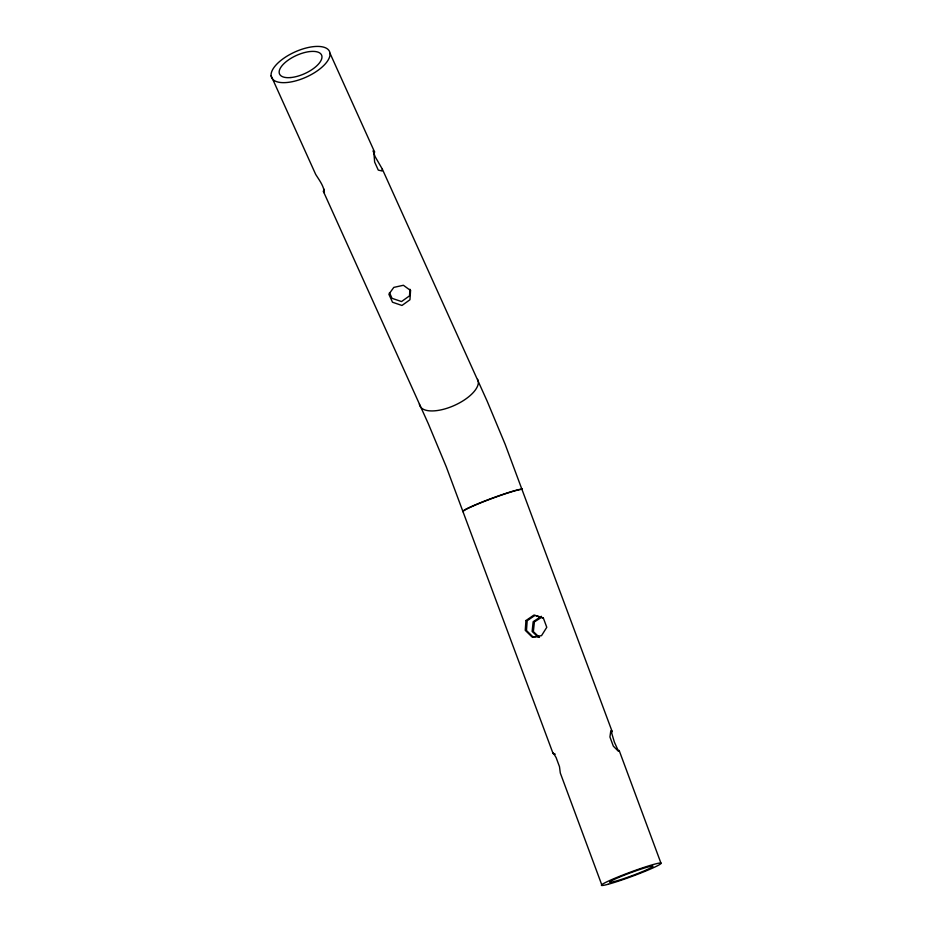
<?xml version="1.0" encoding="UTF-8"?>
<svg xmlns="http://www.w3.org/2000/svg" width="932" height="932" viewBox="0 0 932 932"><rect width="100%" height="100%" fill="white"/><g stroke="black" fill="none" stroke-linecap="round" stroke-linejoin="round"><path stroke-width="1.4" d="M409.94 289.246L409.509 295.852L401.529 301.56L392.057 298.333L389.46 292.59M555.274 754.174L553.072 753.51L553.142 752.683L556.078 757.495L559.48 766.652L560.307 773.024L601.979 885.4M382.33 169.123L382.05 170.964L378.276 170.102L374.641 162.063L373.895 152.895L374.594 151.998L373.091 150.833L375.083 156.576L382.33 169.123L487.203 401.273L505.179 444.366L611.974 731.072L611.776 733.402L614.386 742.152L617.893 749.899L619.209 750.586L660.881 862.962M553.072 753.51L446.277 466.815L428.312 423.722L323.439 191.561L323.835 188.998M619.209 750.586L618.429 751.297L613.326 746.136L609.936 736.979L610.798 730.723L611.974 731.072M541.434 616.308L533.174 621.691L532.125 631.418L538.265 637.22M535.119 615.295L527.186 620.735L526.475 630.51L533.314 637.232M540.63 617.939L534.397 621.889L533.36 631.616L539.5 637.418M534.677 637.022L538.754 636.416M536.471 615.726L543.263 617.904M323.439 191.561L324.394 192.924C324.021 186.144 319.163 180.004 315.703 174.435L271.119 75.748M330.021 53.31A31.758 13.77 -24.3 0 1 287.254 82.47A31.758 13.77 -24.3 0 1 284.435 57.819A31.758 13.77 -24.3 0 1 330.021 53.31L374.594 151.998M477.603 379.324A31.758 13.77 -24.3 0 1 453.022 406.026A31.758 13.77 -24.3 0 1 419.412 404.034M463.437 511.773A31.758 2.248 -20.3 0 1 488.403 499.832A31.758 2.248 -20.3 0 1 522.339 489.323M463.355 511.563A31.758 2.248 -20.3 0 1 488.321 499.622A31.758 2.248 -20.3 0 1 522.258 489.114M410.558 290.504L409.952 299.755L401.972 305.463L392.5 302.236L388.865 294.197L393.805 287.394L403.405 285.274L410.558 290.504M525.963 620.537L525.24 630.312L532.079 637.034L541.515 635.671L546.781 627.306L543.391 618.149L533.885 615.097L525.963 620.537M608.165 884.258A31.758 2.248 -20.3 0 0 659.18 864.826A31.758 2.248 -20.3 0 0 626.945 873.459A31.758 2.248 -20.3 0 0 608.165 884.258M614.549 881.497A23.044 1.631 -20.3 0 0 651.561 867.389A23.044 1.631 -20.3 0 0 628.18 873.657A23.044 1.631 -20.3 0 0 614.549 881.497M290.901 77.542A23.044 9.984 -24.3 0 0 321.936 56.386A23.044 9.984 -24.3 0 0 288.862 59.66A23.044 9.984 -24.3 0 0 290.901 77.542"/></g></svg>
